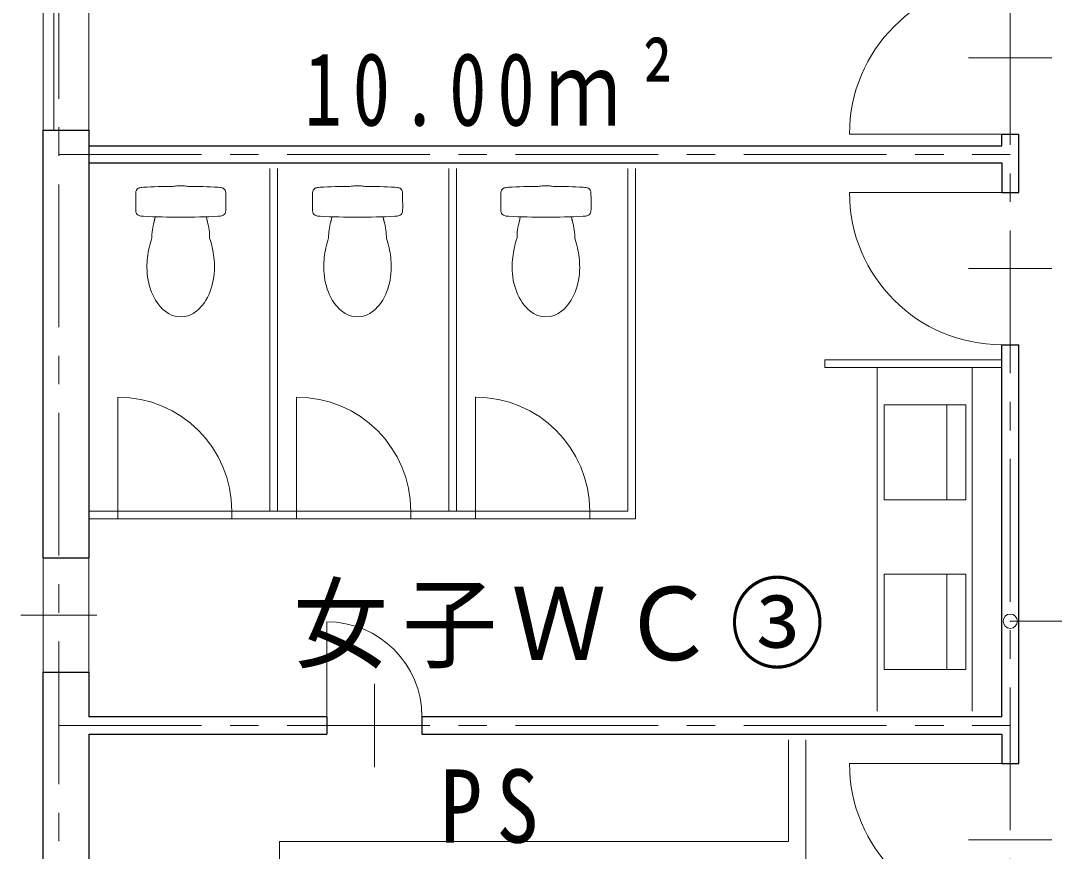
# Model space of a CAD drawing. Units: millimetres at full size; details may follow other scales. Extents: x -57346 to 60518, y -42813 to 41849.
# Drawn here: x 12273 to 17705, y -6105 to -1742 of the extents above; entities that cross this region are included whole.
import ezdxf

# ---------------------------------------------------------------- set-up
doc = ezdxf.new("R2010")
doc.units = ezdxf.units.MM
doc.header["$LTSCALE"] = 150
doc.header["$PDMODE"] = 32
doc.header["$PDSIZE"] = 75
doc.linetypes.add('CHAIN1', pattern=[8, 5, -1, 1, -1])
for name, color, linetype, lineweight in [('1-1_極細線', 4, 'Continuous', 9), ('1-2_細線', 7, 'Continuous', 18), ('1-3_中線', 3, 'Continuous', 25), ('1-8_ﾊｯﾁﾝｸﾞ', 4, 'Continuous', 9), ('1-A_中芯線', 4, 'CHAIN1', 9), ('1-D_文字', 4, 'Continuous', 9), ('1-E_寸法', 4, 'Continuous', 9)]:
    doc.layers.add(name, color=color, linetype=linetype, lineweight=lineweight)
doc.styles.add('ＭＳ ゴシック', font='')
doc.styles.get('ＭＳ ゴシック').set_extended_font_data('MS Gothic')

msp = doc.modelspace()

# ---------------------------------------------------------------- linework, layer by layer
at = {"layer": '1-1_極細線'}
for p, q in [((17254.6, -1937.6), (17692.1, -1937.6)), ((16628.4, -2337.6), (17428.4, -2337.6)), ((16628.4, -2643.8), (17428.4, -2643.8)), ((17254.6, -3043.8), (17692.1, -3043.8)), ((16773.4, -3563.8), (16773.4, -5368.8)), ((17273.4, -3563.8), (17273.4, -5368.8)), ((16810.7, -4258.8), (16810.7, -3758.8)), ((16810.7, -3758.8), (17240.7, -3758.8)), ((17140.7, -3758.8), (17140.7, -4258.8)), ((17240.7, -3758.8), (17240.7, -4258.8)), ((16810.7, -4258.8), (17240.7, -4258.8)), ((16810.7, -4648.8), (17240.7, -4648.8)), ((16810.7, -5148.8), (16810.7, -4648.8)), ((17140.7, -4648.8), (17140.7, -5148.8)), ((17240.7, -4648.8), (17240.7, -5148.8)), ((13882, -4898.8), (13882, -5398.8)), ((16810.7, -5148.8), (17240.7, -5148.8)), ((14132, -5225), (14132, -5662.6)), ((16628.4, -5643.8), (17428.4, -5643.8)), ((17254.6, -6043.8), (17692.1, -6043.8))]:
    msp.add_line(p, q, dxfattribs=at)
for centre, radius, start, end in [((17428.4, -2337.6), 800, 90, 180), ((17428.4, -2643.8), 800, 180, 270), ((13882, -5398.8), 500, 0, 90), ((17428.4, -5643.8), 800, 180, 270)]:
    msp.add_arc(centre, radius, start, end, dxfattribs=at)
at = {"layer": '1-2_細線'}
for p, q in [((13583.4, -4318.8), (13583.4, -2518.8)), ((13623.4, -4318.8), (13623.4, -2518.8)), ((14523.4, -4318.8), (14523.4, -2518.8)), ((14563.4, -4318.8), (14563.4, -2518.8)), ((15463.4, -4318.8), (15463.4, -2518.8)), ((15503.4, -4358.8), (15503.4, -2518.8)), ((16498.4, -3523.8), (16498.4, -3563.8)), ((17428.4, -3523.8), (16498.4, -3523.8)), ((17428.4, -3563.8), (16498.4, -3563.8)), ((12783.4, -4358.8), (12783.4, -3718.8)), ((13723.4, -4358.8), (13723.4, -3718.8)), ((14663.4, -4358.8), (14663.4, -3718.8)), ((12630.9, -4318.8), (15463.4, -4318.8)), ((13383.4, -4318.8), (13383.4, -4358.8)), ((14323.4, -4318.8), (14323.4, -4358.8)), ((15263.4, -4318.8), (15263.4, -4358.8)), ((12630.9, -4358.8), (15503.4, -4358.8)), ((16308.4, -5518.8), (16308.4, -6053.8))]:
    msp.add_line(p, q, dxfattribs=at)
for points in [[(16398.4, -5518.8), (16398.4, -6143.8), (16398.4, -7043.8)], [(13633.4, -6953.8), (13633.4, -6053.8), (16308.4, -6053.8)]]:
    msp.add_lwpolyline(points, dxfattribs=at)
for centre in [(12783.4, -4318.8), (13723.4, -4318.8), (14663.4, -4318.8)]:
    msp.add_arc(centre, 600, 0, 90, dxfattribs=at)
at = {"layer": '1-3_中線'}
for p, q in [((12392.4, -4563.8), (12392.4, -2316.3)), ((12392.4, -2316.3), (12630.9, -2316.3)), ((12630.9, -2316.3), (12630.9, -4563.8)), ((17428.4, -2398.8), (17428.4, -2337.6)), ((17428.4, -2337.6), (17518.4, -2337.6)), ((17518.4, -2643.8), (17518.4, -2337.6)), ((12630.9, -2398.8), (17428.4, -2398.8)), ((12630.9, -2488.8), (17428.4, -2488.8)), ((17428.4, -2488.8), (17428.4, -2643.8)), ((17428.4, -2643.8), (17518.4, -2643.8)), ((17428.4, -5398.8), (17428.4, -3443.8)), ((17428.4, -3443.8), (17518.4, -3443.8)), ((17518.4, -5643.8), (17518.4, -3443.8)), ((12392.4, -4563.8), (12630.9, -4563.8)), ((12392.4, -5163.8), (12630.9, -5163.8)), ((12392.4, -9231.3), (12392.4, -5163.8)), ((12630.9, -5163.8), (12630.9, -5398.8)), ((13882, -5398.8), (12630.9, -5398.8)), ((13882, -5398.8), (13882, -5488.8)), ((17428.4, -5398.8), (14382, -5398.8)), ((14382, -5398.8), (14382, -5488.8)), ((12630.9, -5488.8), (12630.9, -6406.3)), ((12630.9, -5488.8), (13882, -5488.8)), ((14382, -5488.8), (17428.4, -5488.8)), ((17428.4, -5488.8), (17428.4, -5643.8)), ((17428.4, -5643.8), (17518.4, -5643.8))]:
    msp.add_line(p, q, dxfattribs=at)
at = {"layer": '1-8_ﾊｯﾁﾝｸﾞ', "color": 7, "lineweight": 18}
for p, q in [((12918, -2616.7), (12909.7, -2617.3)), ((13319.2, -2617.3), (13310.9, -2616.7)), ((13351.6, -2681.3), (13351.2, -2644.9)), ((13847, -2616.7), (13838.7, -2617.3)), ((14248.1, -2617.3), (14239.8, -2616.7)), ((14280.6, -2681.3), (14280.1, -2644.9)), ((14837, -2616.7), (14828.7, -2617.3)), ((15238.1, -2617.3), (15229.8, -2616.7)), ((15270.6, -2681.3), (15270.1, -2644.9)), ((15270.8, -2713.4), (15270.6, -2681.3)), ((15270.7, -2726.6), (15270.8, -2713.4)), ((12909.7, -2768.4), (12918, -2769)), ((13310.9, -2769), (13319.2, -2768.4)), ((13838.7, -2768.4), (13847, -2769)), ((14239.8, -2769), (14248.1, -2768.4)), ((14828.7, -2768.4), (14837, -2769)), ((15229.8, -2769), (15238.1, -2768.4)), ((12967, -2829.3), (12969, -2819)), ((12969, -2819), (12971.2, -2809.5)), ((12971.2, -2809.5), (12974.3, -2797.6)), ((12974.3, -2797.6), (12974.5, -2796.8)), ((12974.5, -2796.8), (12974.7, -2795.8)), ((12974.7, -2795.8), (12975, -2794.8)), ((12975, -2794.8), (12975.3, -2793.6)), ((12975.3, -2793.6), (12975.6, -2792.4)), ((12975.6, -2792.4), (12976, -2791.1)), ((12976, -2791.1), (12976.3, -2789.8)), ((12976.3, -2789.8), (12976.7, -2788.4)), ((12976.7, -2788.4), (12977, -2787)), ((12977, -2787), (12977.4, -2785.6)), ((12977.4, -2785.6), (12977.7, -2784.2)), ((12977.7, -2784.2), (12978.1, -2782.9)), ((12978.1, -2782.9), (12979.6, -2775.8)), ((12979.6, -2775.8), (12980.5, -2771.6)), ((13249.2, -2775.8), (13248.4, -2771.6)), ((13250.8, -2782.9), (13249.2, -2775.8)), ((13251.1, -2784.2), (13250.8, -2782.9)), ((13251.4, -2785.6), (13251.1, -2784.2)), ((13251.8, -2787), (13251.4, -2785.6)), ((13252.1, -2788.4), (13251.8, -2787)), ((13252.5, -2789.8), (13252.1, -2788.4)), ((13252.8, -2791.1), (13252.5, -2789.8)), ((13253.2, -2792.4), (13252.8, -2791.1)), ((13253.5, -2793.6), (13253.2, -2792.4)), ((13253.8, -2794.8), (13253.5, -2793.6)), ((13254.1, -2795.8), (13253.8, -2794.8)), ((13254.3, -2796.8), (13254.1, -2795.8)), ((13254.6, -2797.6), (13254.3, -2796.8)), ((13257.6, -2809.5), (13254.6, -2797.6)), ((13259.8, -2819), (13257.6, -2809.5)), ((13261.8, -2829.3), (13259.8, -2819)), ((13896, -2829.3), (13898, -2819)), ((13898, -2819), (13900.2, -2809.5)), ((13900.2, -2809.5), (13903.2, -2797.6)), ((13903.2, -2797.6), (13903.5, -2796.8)), ((13903.5, -2796.8), (13903.7, -2795.8)), ((13903.7, -2795.8), (13904, -2794.8)), ((13904, -2794.8), (13904.3, -2793.6)), ((13904.3, -2793.6), (13904.6, -2792.4)), ((13904.6, -2792.4), (13905, -2791.1)), ((13905, -2791.1), (13905.3, -2789.8)), ((13905.3, -2789.8), (13905.7, -2788.4)), ((13905.7, -2788.4), (13906, -2787)), ((13906, -2787), (13906.4, -2785.6)), ((13906.4, -2785.6), (13906.7, -2784.2)), ((13906.7, -2784.2), (13907, -2782.9)), ((13907, -2782.9), (13908.6, -2775.8)), ((13908.6, -2775.8), (13909.4, -2771.6)), ((14178.2, -2775.8), (14177.4, -2771.6)), ((14179.7, -2782.9), (14178.2, -2775.8)), ((14180.1, -2784.2), (14179.7, -2782.9)), ((14180.4, -2785.6), (14180.1, -2784.2)), ((14180.8, -2787), (14180.4, -2785.6)), ((14181.1, -2788.4), (14180.8, -2787)), ((14181.5, -2789.8), (14181.1, -2788.4)), ((14181.8, -2791.1), (14181.5, -2789.8)), ((14182.2, -2792.4), (14181.8, -2791.1)), ((14182.5, -2793.6), (14182.2, -2792.4)), ((14182.8, -2794.8), (14182.5, -2793.6)), ((14183.1, -2795.8), (14182.8, -2794.8)), ((14183.3, -2796.8), (14183.1, -2795.8)), ((14183.5, -2797.6), (14183.3, -2796.8)), ((14186.6, -2809.5), (14183.5, -2797.6)), ((14188.8, -2819), (14186.6, -2809.5)), ((14190.8, -2829.3), (14188.8, -2819)), ((12962.6, -2882.8), (12962.7, -2872.4)), ((12962.7, -2872.4), (12963.1, -2862.7)), ((12963.1, -2862.7), (12963.9, -2852.2)), ((12963.9, -2852.2), (12965.3, -2840.7)), ((12965.3, -2840.7), (12967, -2829.3)), ((13263.5, -2840.7), (13261.8, -2829.3)), ((13264.9, -2852.2), (13263.5, -2840.7)), ((13265.7, -2862.7), (13264.9, -2852.2)), ((13266.1, -2872.4), (13265.7, -2862.7)), ((13266.3, -2882.8), (13266.1, -2872.4)), ((13891.5, -2882.8), (13891.7, -2872.4)), ((13891.7, -2872.4), (13892.1, -2862.7)), ((13892.1, -2862.7), (13892.9, -2852.2)), ((13892.9, -2852.2), (13894.3, -2840.7)), ((13894.3, -2840.7), (13896, -2829.3)), ((14192.5, -2840.7), (14190.8, -2829.3)), ((14193.9, -2852.2), (14192.5, -2840.7)), ((14194.7, -2862.7), (14193.9, -2852.2)), ((14195.1, -2872.4), (14194.7, -2862.7)), ((14195.2, -2882.8), (14195.1, -2872.4)), ((14881.5, -2882.8), (14881.7, -2872.4)), ((15185.2, -2882.8), (15185.1, -2872.4)), ((12962.5, -2884.7), (12962.6, -2882.8)), ((13266.3, -2884.7), (13266.3, -2882.8)), ((13266.4, -2883.3), (13266.3, -2882.8)), ((13891.5, -2884.7), (13891.5, -2882.8)), ((14195.3, -2884.7), (14195.2, -2882.8)), ((14195.4, -2883.3), (14195.2, -2882.8)), ((14881.5, -2884.7), (14881.5, -2882.8)), ((15185.4, -2883.3), (15185.2, -2882.8)), ((15185.3, -2884.7), (15185.2, -2882.8))]:
    msp.add_line(p, q, dxfattribs=at)
for points in [[(13351.7, -2726.6), (13351.8, -2713.4), (13351.6, -2681.3)], [(14280.7, -2726.6), (14280.8, -2713.4), (14280.6, -2681.3)], [(14881.7, -2872.4), (14882.1, -2862.7), (14882.9, -2852.2), (14884.3, -2840.7), (14886, -2829.3), (14888, -2819), (14890.2, -2809.5), (14893.2, -2797.6)], [(14893.2, -2797.6), (14893.5, -2796.8), (14893.7, -2795.8), (14894, -2794.8), (14894.3, -2793.6), (14894.6, -2792.4), (14895, -2791.1), (14895.3, -2789.8), (14895.7, -2788.4), (14896, -2787), (14896.4, -2785.6), (14896.7, -2784.2), (14897, -2782.9), (14898.6, -2775.8), (14899.4, -2771.6)], [(15170.1, -2784.2), (15169.7, -2782.9), (15168.2, -2775.8), (15167.4, -2771.6)], [(15173.5, -2797.6), (15173.3, -2796.8), (15173.1, -2795.8), (15172.8, -2794.8), (15172.5, -2793.6), (15172.2, -2792.4), (15171.8, -2791.1), (15171.5, -2789.8), (15171.1, -2788.4), (15170.8, -2787), (15170.4, -2785.6), (15170.1, -2784.2)], [(15185.1, -2872.4), (15184.7, -2862.7), (15183.9, -2852.2), (15182.5, -2840.7), (15180.8, -2829.3), (15178.8, -2819), (15176.6, -2809.5), (15173.5, -2797.6)]]:
    msp.add_lwpolyline(points, dxfattribs=at)
for centre, major_axis, start_param, end_param in [((12907.2, -2646.9), (0, -29.6), 3.718232, 4.646376), ((17140.5, -2692.9), (0, -4263.1), 4.701149, 4.723629), ((12915.2, -2676.8), (0, -59.8), 3.233173, 3.555514), ((13114.4, -6611.9), (0, -4000.1), 3.151593, 3.190721), ((13114.4, -2858.8), (0, -250), 3.194036, 3.302239), ((13114.4, -2858.8), (0, -250), 3.141593, 3.194036), ((13114.4, -2858.8), (0, -250), 3.089149, 3.141593), ((13114.4, -2858.8), (0, -250), 2.980953, 3.089149), ((13114.4, -6611.9), (0, -4000.1), 3.092464, 3.131781), ((13313.7, -2676.8), (0, -59.8), 2.727671, 3.050012), ((13321.6, -2646.9), (0, -29.6), 1.636809, 2.564953), ((13836.2, -2646.9), (0, -29.6), 3.718232, 4.646376), ((18069.5, -2692.9), (0, -4263.1), 4.701149, 4.723629), ((13844.1, -2676.8), (0, -59.8), 3.233173, 3.555514), ((14043.4, -6611.9), (0, -4000.1), 3.151593, 3.190721), ((14043.4, -2858.8), (0, -250), 3.194036, 3.302239), ((14043.4, -2858.8), (0, -250), 3.141593, 3.194036), ((14043.4, -2858.8), (0, -250), 3.089149, 3.141593), ((14043.4, -2858.8), (0, -250), 2.980953, 3.089149), ((14043.4, -6611.9), (0, -4000.1), 3.092464, 3.131781), ((14242.7, -2676.8), (0, -59.8), 2.727671, 3.050012), ((14250.6, -2646.9), (0, -29.6), 1.636809, 2.564953), ((14826.2, -2646.9), (0, -29.6), 3.718232, 4.646376), ((19059.5, -2692.9), (0, -4263.1), 4.701149, 4.723629), ((14834.1, -2676.8), (0, -59.8), 3.233173, 3.555514), ((15033.4, -6611.9), (0, -4000.1), 3.151593, 3.190721), ((15033.4, -2858.8), (0, -250), 3.194036, 3.302239), ((15033.4, -2858.8), (0, -250), 3.141593, 3.194036), ((15033.4, -2858.8), (0, -250), 3.089149, 3.141593), ((15033.4, -2858.8), (0, -250), 2.980953, 3.089149), ((15033.4, -6611.9), (0, -4000.1), 3.092464, 3.131781), ((15232.7, -2676.8), (0, -59.8), 2.727671, 3.050012), ((15240.6, -2646.9), (0, -29.6), 1.636809, 2.564953), ((12907.2, -2738.8), (0, -29.6), 4.778402, 5.706546), ((12915.2, -2708.9), (0, -59.8), 5.869264, 6.191604), ((13114.4, 1226.2), (0, -4000.1), 6.234057, 6.332313), ((13313.7, -2708.9), (0, -59.8), 0.091581, 0.413921), ((13321.6, -2738.8), (0, -29.6), 0.576639, 1.504783), ((13069.3, -2722.1), (0, -282.5), 1.504795, 1.555091), ((13836.2, -2738.8), (0, -29.6), 4.778402, 5.706546), ((13844.1, -2708.9), (0, -59.8), 5.869264, 6.191604), ((14043.4, 1226.2), (0, -4000.1), 6.234057, 6.332313), ((14242.7, -2708.9), (0, -59.8), 0.091581, 0.413921), ((14250.6, -2738.8), (0, -29.6), 0.576639, 1.504783), ((13998.3, -2722.1), (0, -282.5), 1.504795, 1.555091), ((14826.2, -2738.8), (0, -29.6), 4.778402, 5.706546), ((14834.1, -2708.9), (0, -59.8), 5.869264, 6.191604), ((15033.4, 1226.2), (0, -4000.1), 6.234057, 6.332313), ((15232.7, -2708.9), (0, -59.8), 0.091581, 0.413921), ((15240.6, -2738.8), (0, -29.6), 0.576639, 1.504783), ((14988.3, -2722.1), (0, -282.5), 1.504795, 1.555091), ((13589.1, -3080.5), (0, -657), 4.406722, 4.488006), ((12639.7, -3080.5), (0, -657), 1.795179, 1.875751), ((14518.1, -3080.5), (0, -657), 4.406722, 4.488006), ((13568.7, -3080.5), (0, -657), 1.795179, 1.875751), ((15508.1, -3080.5), (0, -657), 4.406722, 4.488006), ((14558.7, -3080.5), (0, -657), 1.795179, 1.875751), ((13401.7, -3037.8), (0, -464.8), 4.487964, 4.712347), ((12827.1, -3037.8), (0, -464.8), 1.570838, 1.795221), ((14330.7, -3037.8), (0, -464.8), 4.487964, 4.712347), ((13756.1, -3037.8), (0, -464.8), 1.570838, 1.795221), ((15320.7, -3037.8), (0, -464.8), 4.487964, 4.712347), ((14746.1, -3037.8), (0, -464.8), 1.570838, 1.795221), ((13296.9, -3037.8), (0, -360), 4.712282, 5.083346), ((12931.9, -3037.8), (0, -360), 1.199839, 1.570903), ((14225.9, -3037.8), (0, -360), 4.712282, 5.083346), ((13860.9, -3037.8), (0, -360), 1.199839, 1.570903), ((15215.9, -3037.8), (0, -360), 4.712282, 5.083346), ((14850.9, -3037.8), (0, -360), 1.199839, 1.570903), ((13194.4, -3077.7), (0, -250), 5.083346, 5.56822), ((13034.4, -3077.7), (0, -250), 0.714965, 1.199839), ((14123.4, -3077.7), (0, -250), 5.083346, 5.56822), ((13963.4, -3077.7), (0, -250), 0.714965, 1.199839), ((15113.4, -3077.7), (0, -250), 5.083346, 5.56822), ((14953.4, -3077.7), (0, -250), 0.714965, 1.199839), ((13114.4, -3169.8), (0, -128), 5.56822, 6.99815), ((14043.4, -3169.8), (0, -128), 5.56822, 6.99815), ((15033.4, -3169.8), (0, -128), 5.56822, 6.99815)]:
    msp.add_ellipse(centre, major_axis=major_axis, ratio=0.9999, start_param=start_param, end_param=end_param, dxfattribs=at)
at = {"layer": '1-A_中芯線'}
for p, q in [((12473.4, 24998.3), (12473.4, -24360.1)), ((12473.4, -2443.8), (17473.4, -2443.8)), ((12473.4, -5443.8), (17473.4, -5443.8))]:
    msp.add_line(p, q, dxfattribs=at)
msp.add_lwpolyline([(17473.4, -443.8), (17473.4, -9843.8), (15473.4, -9843.8)], dxfattribs=at)
at = {"layer": '1-D_文字'}
for p, q in [((12448.4, -1416.3), (12448.4, -2316.3)), ((12630.9, -1516.3), (12630.9, -2316.3)), ((12630.9, -4863.8), (12630.9, -4563.8)), ((12273.4, -4863.8), (12673.4, -4863.8)), ((12630.9, -4863.8), (12630.9, -5163.8))]:
    msp.add_line(p, q, dxfattribs=at)
for points in [[(12392.4, -716.3), (12392.4, -1516.3), (12392.4, -2316.3)], [(12392.4, -4563.8), (12392.4, -4863.8), (12392.4, -5163.8)]]:
    msp.add_lwpolyline(points, dxfattribs=at)
at = {"layer": '1-E_寸法'}
msp.add_line((17473.4, -4896), (19973.4, -4896), dxfattribs=at)
at = {"layer": '1-E_寸法', "color": 2}
msp.add_point((17473.4, -4896), dxfattribs=at)

# ---------------------------------------------------------------- texts
at = {"layer": '1-D_文字', "color": 7, "char_height": 384.9, "attachment_point": 7, "style": 'ＭＳ ゴシック'}
for s, insert in [('\\T1.29;\\W0.75;10.00ｍ²', (13764.7, -2299.6)), ('\\T1.15;\\W0.95;女子ＷＣ③', (13705, -5145.6)), ('\\T1.33;\\W0.85;PS', (14476.9, -6065.3))]:
    msp.add_mtext(s, dxfattribs=dict(at, insert=insert))

doc.saveas('drawing.dxf')
